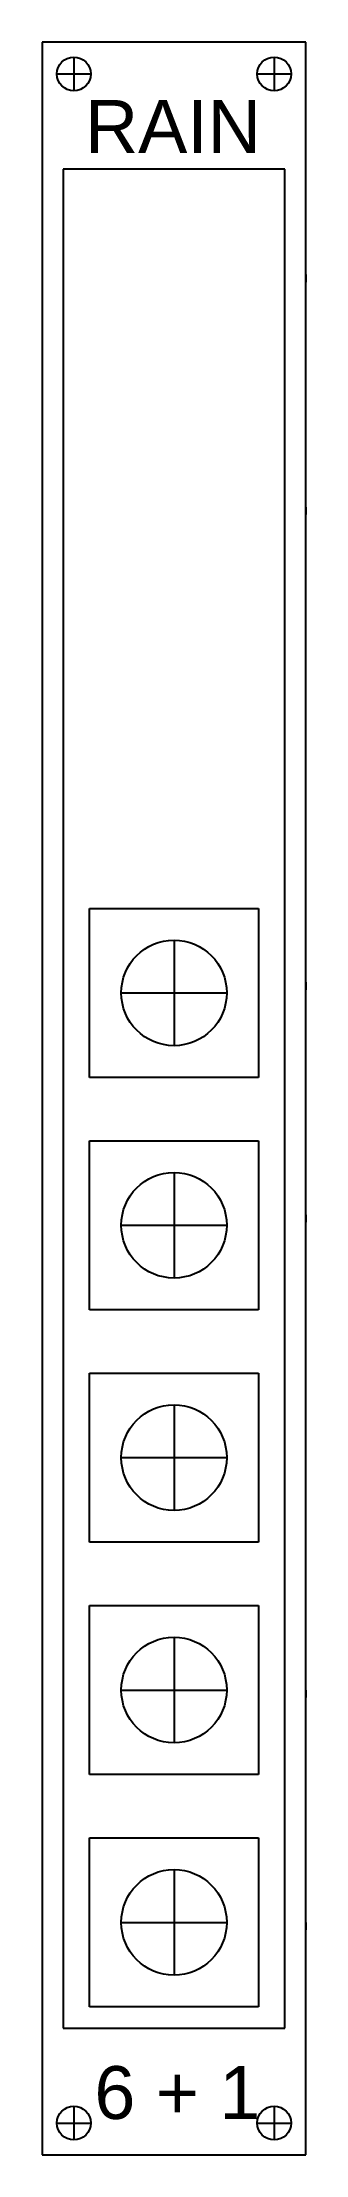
# Model space of a CAD drawing. Header units: millimetres. Extents: x 0 to 25, y -200 to 0.
import ezdxf

# ---------------------------------------------------------------- set-up
doc = ezdxf.new("R2010")
doc.units = ezdxf.units.MM
doc.styles.get("Standard").update_dxf_attribs({"font": 'arial.ttf'})

msp = doc.modelspace()

# ---------------------------------------------------------------- linework, layer by layer
for p, q in [((25, 0), (0, 0)), ((0, 0), (0, -200)), ((25, -200), (25, 0)), ((3, -1.4), (3, -4.6)), ((22, -1.4), (22, -4.6)), ((1.4, -3), (4.6, -3)), ((20.4, -3), (23.6, -3)), ((2, -12), (2, -112)), ((23, -12), (2, -12)), ((23, -112), (23, -12)), ((25, -22), (25, -22.71)), ((25, -44), (25, -44.71)), ((4.5, -98), (4.5, -82)), ((4.5, -82), (20.5, -82)), ((20.5, -82), (20.5, -98)), ((12.5, -85), (12.5, -95)), ((7.5, -90), (17.5, -90)), ((25, -89), (25, -89.71)), ((20.5, -98), (4.5, -98)), ((2, -101.68), (2, -188)), ((23, -188), (23, -101.68)), ((4.5, -120), (4.5, -104)), ((4.5, -104), (20.5, -104)), ((20.5, -104), (20.5, -120)), ((12.5, -107), (12.5, -117)), ((7.5, -112), (17.5, -112)), ((25, -111), (25, -111.71)), ((20.5, -120), (4.5, -120)), ((4.5, -142), (4.5, -126)), ((4.5, -126), (20.5, -126)), ((20.5, -126), (20.5, -142)), ((12.5, -129), (12.5, -139)), ((7.5, -134), (17.5, -134)), ((20.5, -142), (4.5, -142)), ((4.5, -164), (4.5, -148)), ((4.5, -148), (20.5, -148)), ((20.5, -148), (20.5, -164)), ((12.5, -151), (12.5, -161)), ((7.5, -156), (17.5, -156)), ((25, -156), (25, -156.71)), ((20.5, -164), (4.5, -164)), ((4.5, -186), (4.5, -170)), ((4.5, -170), (20.5, -170)), ((20.5, -170), (20.5, -186)), ((12.5, -173), (12.5, -183)), ((7.5, -178), (17.5, -178)), ((25, -178), (25, -178.71)), ((20.5, -186), (4.5, -186)), ((2, -188), (23, -188)), ((3, -195.4), (3, -198.6)), ((22, -195.4), (22, -198.6)), ((1.4, -197), (4.6, -197)), ((20.4, -197), (23.6, -197)), ((0, -200), (25, -200))]:
    msp.add_line(p, q)
for centre, radius in [((3, -3), 1.6), ((22, -3), 1.6), ((12.5, -90), 5), ((12.5, -112), 5), ((12.5, -134), 5), ((12.5, -156), 5), ((12.5, -178), 5), ((3, -197), 1.6), ((22, -197), 1.6)]:
    msp.add_circle(centre, radius)

# ---------------------------------------------------------------- texts
for s, p in [('RAIN', (4.06, -10.47)), ('6 + 1', (4.95, -196.61))]:
    msp.add_text(s, height=5).set_placement(p)

doc.saveas('drawing.dxf')
